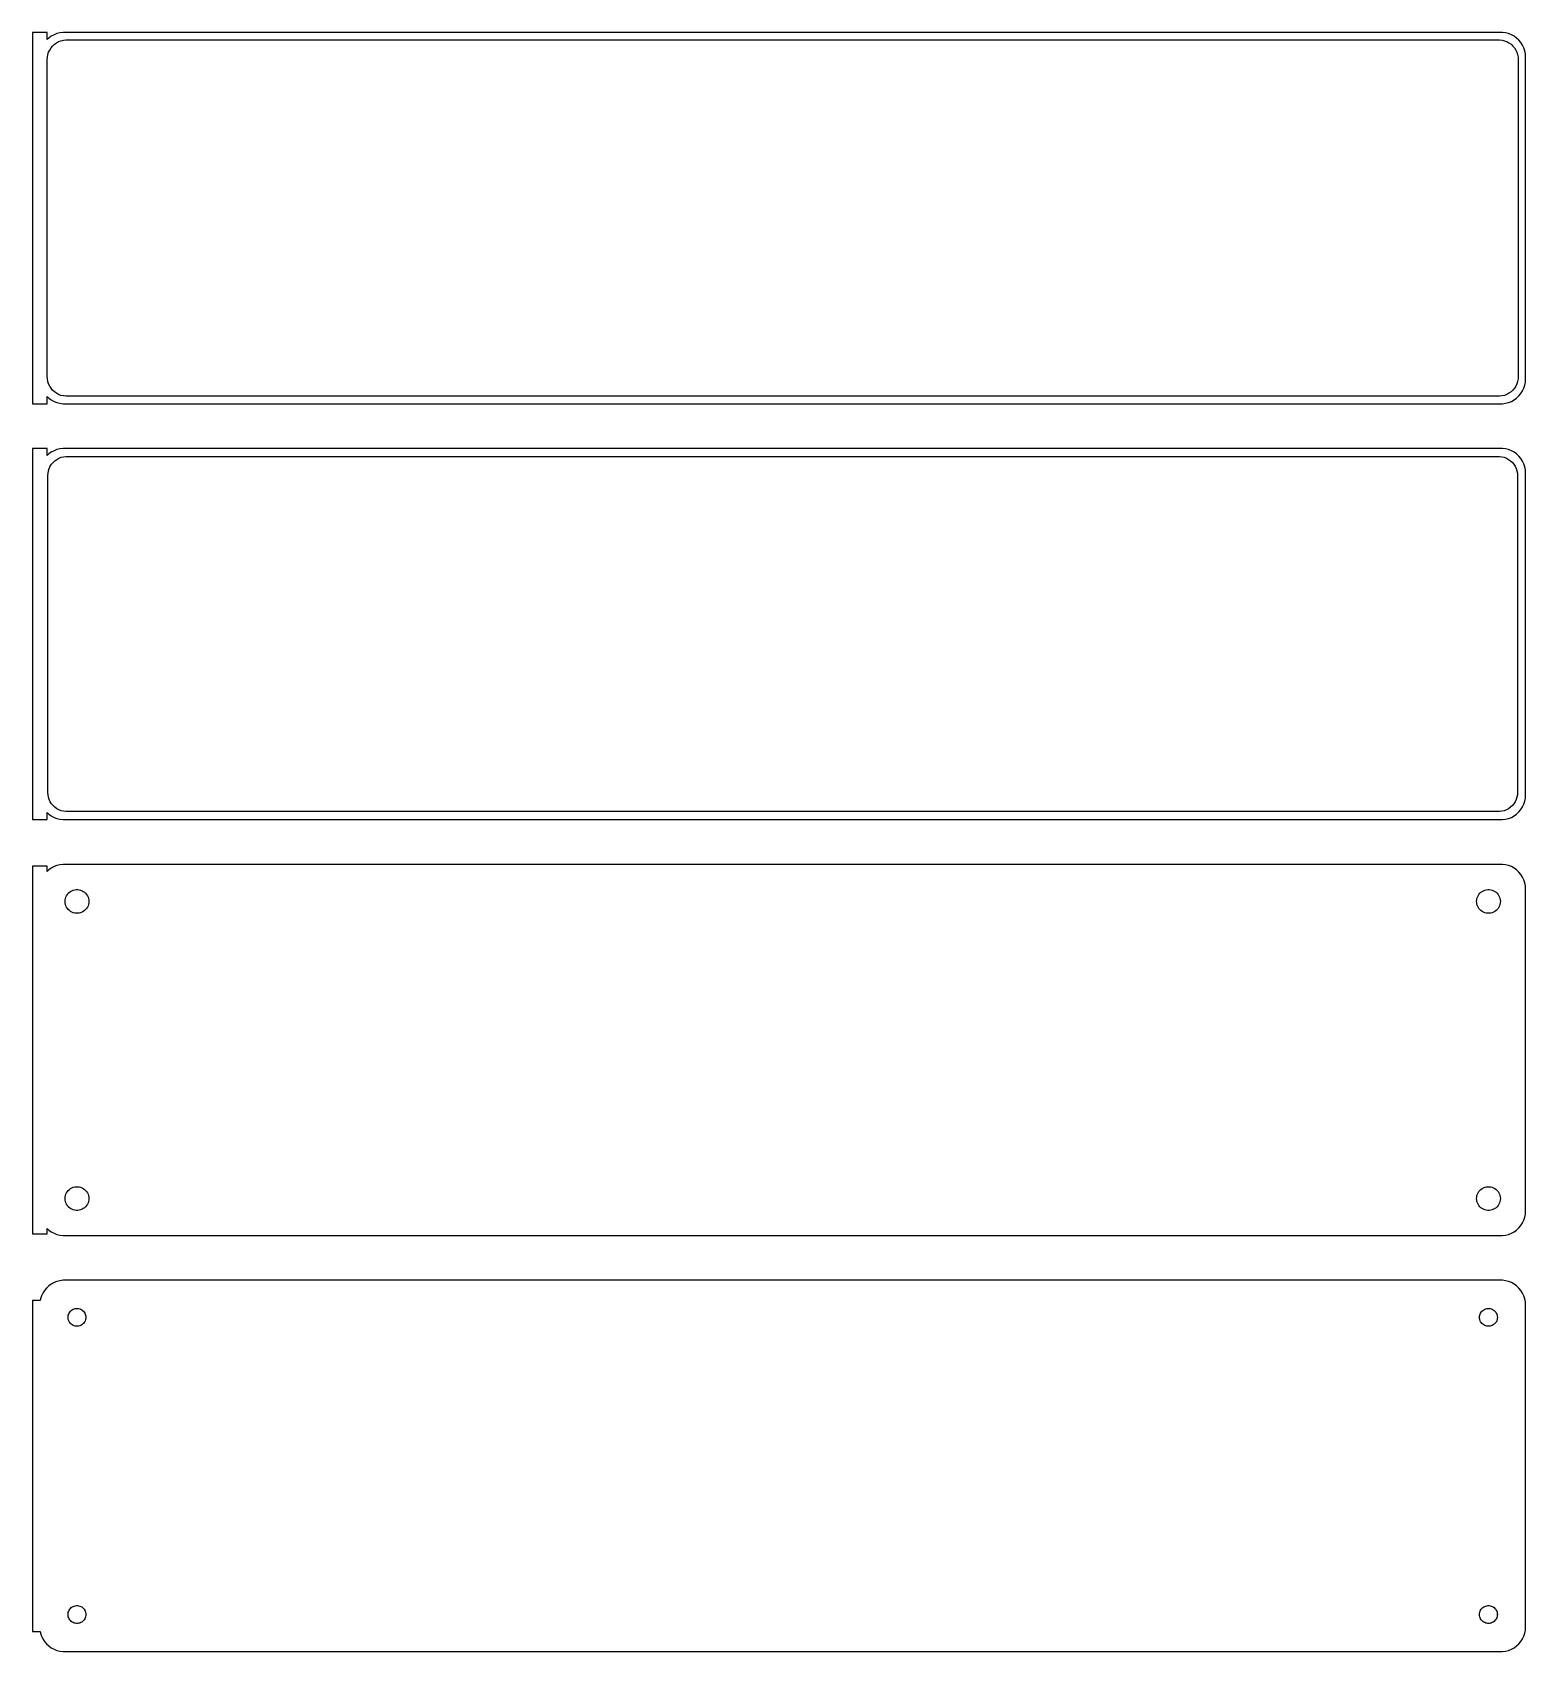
# Model space of a CAD drawing. Header units: metres. Extents: x -152 to 150, y 215 to 541.
import ezdxf

# ---------------------------------------------------------------- set-up
doc = ezdxf.new("R2010")
doc.units = ezdxf.units.M

msp = doc.modelspace()

# ---------------------------------------------------------------- linework, layer by layer
for p, q in [((-148.5, 541.49), (-151.5, 541.49)), ((-151.5, 541.49), (-151.5, 466.51)), ((-148.5, 540.059), (-148.5, 541.49)), ((-148.187, 540.353), (-148.5, 540.059)), ((-147.679, 540.722), (-148.187, 540.353)), ((-147.129, 541.024), (-147.679, 540.722)), ((-146.545, 541.255), (-147.129, 541.024)), ((-146.643, 539.377), (-146.203, 539.619)), ((-145.937, 541.411), (-146.545, 541.255)), ((-146.203, 539.619), (-145.736, 539.804)), ((-145.314, 541.49), (-145.937, 541.411)), ((-145.736, 539.804), (-145.25, 539.929)), ((145.314, 541.49), (-145.314, 541.49)), ((-145.25, 539.929), (-144.751, 539.992)), ((-144.751, 539.992), (144.751, 539.992)), ((144.751, 539.992), (145.25, 539.929)), ((145.25, 539.929), (145.736, 539.804)), ((145.937, 541.411), (145.314, 541.49)), ((145.736, 539.804), (146.203, 539.619)), ((146.545, 541.255), (145.937, 541.411)), ((146.203, 539.619), (146.643, 539.377)), ((147.129, 541.024), (146.545, 541.255)), ((147.679, 540.722), (147.129, 541.024)), ((148.187, 540.353), (147.679, 540.722)), ((148.645, 539.923), (148.187, 540.353)), ((149.045, 539.439), (148.645, 539.923)), ((-148.5, 536), (-148.468, 536.501)), ((-148.468, 536.501), (-148.374, 536.995)), ((-148.374, 536.995), (-148.219, 537.472)), ((-148.219, 537.472), (-148.005, 537.927)), ((-148.005, 537.927), (-147.736, 538.351)), ((-147.736, 538.351), (-147.416, 538.738)), ((-147.416, 538.738), (-147.05, 539.082)), ((-147.05, 539.082), (-146.643, 539.377)), ((146.643, 539.377), (147.05, 539.082)), ((147.05, 539.082), (147.416, 538.738)), ((147.416, 538.738), (147.736, 538.351)), ((147.736, 538.351), (148.005, 537.927)), ((148.005, 537.927), (148.219, 537.472)), ((148.219, 537.472), (148.374, 536.995)), ((148.374, 536.995), (148.468, 536.501)), ((148.468, 536.501), (148.5, 536)), ((149.382, 538.909), (149.045, 539.439)), ((149.649, 538.341), (149.382, 538.909)), ((149.843, 537.743), (149.649, 538.341)), ((149.961, 537.127), (149.843, 537.743)), ((150, 536.5), (149.961, 537.127)), ((150, 471.5), (150, 536.5)), ((-148.5, 472), (-148.5, 536)), ((148.5, 536), (148.5, 472)), ((-148.468, 471.499), (-148.5, 472)), ((-148.374, 471.005), (-148.468, 471.499)), ((-148.219, 470.528), (-148.374, 471.005)), ((148.374, 471.005), (148.219, 470.528)), ((148.468, 471.499), (148.374, 471.005)), ((148.5, 472), (148.468, 471.499)), ((149.843, 470.257), (149.961, 470.873)), ((149.961, 470.873), (150, 471.5)), ((-148.5, 467.941), (-148.187, 467.647)), ((-148.5, 466.51), (-148.5, 467.941)), ((-148.005, 470.073), (-148.219, 470.528)), ((-148.187, 467.647), (-147.679, 467.278)), ((-147.736, 469.649), (-148.005, 470.073)), ((-147.416, 469.262), (-147.736, 469.649)), ((-147.05, 468.918), (-147.416, 469.262)), ((-146.643, 468.623), (-147.05, 468.918)), ((-146.203, 468.381), (-146.643, 468.623)), ((-145.736, 468.196), (-146.203, 468.381)), ((-145.25, 468.071), (-145.736, 468.196)), ((-144.751, 468.008), (-145.25, 468.071)), ((144.751, 468.008), (-144.751, 468.008)), ((145.25, 468.071), (144.751, 468.008)), ((145.736, 468.196), (145.25, 468.071)), ((146.203, 468.381), (145.736, 468.196)), ((146.643, 468.623), (146.203, 468.381)), ((147.05, 468.918), (146.643, 468.623)), ((147.416, 469.262), (147.05, 468.918)), ((147.736, 469.649), (147.416, 469.262)), ((147.679, 467.278), (148.187, 467.647)), ((148.005, 470.073), (147.736, 469.649)), ((148.219, 470.528), (148.005, 470.073)), ((148.187, 467.647), (148.645, 468.077)), ((148.645, 468.077), (149.045, 468.561)), ((149.045, 468.561), (149.382, 469.091)), ((149.382, 469.091), (149.649, 469.659)), ((149.649, 469.659), (149.843, 470.257)), ((-151.5, 466.51), (-148.5, 466.51)), ((-147.679, 467.278), (-147.129, 466.976)), ((-147.129, 466.976), (-146.545, 466.745)), ((-146.545, 466.745), (-145.937, 466.589)), ((-145.937, 466.589), (-145.314, 466.51)), ((-145.314, 466.51), (145.314, 466.51)), ((145.314, 466.51), (145.937, 466.589)), ((145.937, 466.589), (146.545, 466.745)), ((146.545, 466.745), (147.129, 466.976)), ((147.129, 466.976), (147.679, 467.278)), ((-148.5, 457.49), (-151.5, 457.49)), ((-151.5, 457.49), (-151.5, 382.51)), ((-148.5, 456.059), (-148.5, 457.49)), ((-148.187, 456.353), (-148.5, 456.059)), ((-147.679, 456.722), (-148.187, 456.353)), ((-147.129, 457.024), (-147.679, 456.722)), ((-147.633, 454.276), (-147.323, 454.651)), ((-147.323, 454.651), (-146.969, 454.984)), ((-146.545, 457.255), (-147.129, 457.024)), ((-146.969, 454.984), (-146.575, 455.27)), ((-146.575, 455.27), (-146.149, 455.504)), ((-145.937, 457.411), (-146.545, 457.255)), ((-146.149, 455.504), (-145.697, 455.683)), ((-145.314, 457.49), (-145.937, 457.411)), ((-145.697, 455.683), (-145.226, 455.804)), ((145.314, 457.49), (-145.314, 457.49)), ((-145.226, 455.804), (-144.743, 455.865)), ((-144.743, 455.865), (144.743, 455.865)), ((144.743, 455.865), (145.226, 455.804)), ((145.226, 455.804), (145.697, 455.683)), ((145.937, 457.411), (145.314, 457.49)), ((145.697, 455.683), (146.149, 455.504)), ((146.545, 457.255), (145.937, 457.411)), ((146.149, 455.504), (146.575, 455.27)), ((147.129, 457.024), (146.545, 457.255)), ((146.575, 455.27), (146.969, 454.984)), ((146.969, 454.984), (147.323, 454.651)), ((147.679, 456.722), (147.129, 457.024)), ((147.323, 454.651), (147.633, 454.276)), ((148.187, 456.353), (147.679, 456.722)), ((148.645, 455.923), (148.187, 456.353)), ((149.045, 455.439), (148.645, 455.923)), ((149.382, 454.909), (149.045, 455.439)), ((149.649, 454.341), (149.382, 454.909)), ((-148.373, 452), (-148.342, 452.485)), ((-148.373, 388), (-148.373, 452)), ((-148.342, 452.485), (-148.251, 452.963)), ((-148.251, 452.963), (-148.101, 453.426)), ((-148.101, 453.426), (-147.894, 453.866)), ((-147.894, 453.866), (-147.633, 454.276)), ((147.633, 454.276), (147.894, 453.866)), ((147.894, 453.866), (148.101, 453.426)), ((148.101, 453.426), (148.251, 452.963)), ((148.251, 452.963), (148.342, 452.485)), ((148.342, 452.485), (148.373, 452)), ((148.373, 452), (148.373, 388)), ((149.843, 453.743), (149.649, 454.341)), ((149.961, 453.127), (149.843, 453.743)), ((150, 452.5), (149.961, 453.127)), ((150, 387.5), (150, 452.5)), ((-148.342, 387.515), (-148.373, 388)), ((-148.251, 387.037), (-148.342, 387.515)), ((-148.101, 386.574), (-148.251, 387.037)), ((-147.894, 386.134), (-148.101, 386.574)), ((-147.633, 385.724), (-147.894, 386.134)), ((147.894, 386.134), (147.633, 385.724)), ((148.101, 386.574), (147.894, 386.134)), ((148.251, 387.037), (148.101, 386.574)), ((148.342, 387.515), (148.251, 387.037)), ((148.373, 388), (148.342, 387.515)), ((149.649, 385.659), (149.843, 386.257)), ((149.843, 386.257), (149.961, 386.873)), ((149.961, 386.873), (150, 387.5)), ((-148.5, 383.941), (-148.187, 383.647)), ((-148.5, 382.51), (-148.5, 383.941)), ((-148.187, 383.647), (-147.679, 383.278)), ((-147.679, 383.278), (-147.129, 382.976)), ((-147.323, 385.349), (-147.633, 385.724)), ((-146.969, 385.016), (-147.323, 385.349)), ((-147.129, 382.976), (-146.545, 382.745)), ((-146.575, 384.73), (-146.969, 385.016)), ((-146.149, 384.496), (-146.575, 384.73)), ((-146.545, 382.745), (-145.937, 382.589)), ((-145.697, 384.317), (-146.149, 384.496)), ((-145.937, 382.589), (-145.314, 382.51)), ((-145.226, 384.196), (-145.697, 384.317)), ((-144.743, 384.135), (-145.226, 384.196)), ((144.743, 384.135), (-144.743, 384.135)), ((145.226, 384.196), (144.743, 384.135)), ((145.697, 384.317), (145.226, 384.196)), ((145.314, 382.51), (145.937, 382.589)), ((146.149, 384.496), (145.697, 384.317)), ((145.937, 382.589), (146.545, 382.745)), ((146.575, 384.73), (146.149, 384.496)), ((146.545, 382.745), (147.129, 382.976)), ((146.969, 385.016), (146.575, 384.73)), ((147.323, 385.349), (146.969, 385.016)), ((147.129, 382.976), (147.679, 383.278)), ((147.633, 385.724), (147.323, 385.349)), ((147.679, 383.278), (148.187, 383.647)), ((148.187, 383.647), (148.645, 384.077)), ((148.645, 384.077), (149.045, 384.561)), ((149.045, 384.561), (149.382, 385.091)), ((149.382, 385.091), (149.649, 385.659)), ((-151.5, 382.51), (-148.5, 382.51)), ((-145.314, 382.51), (145.314, 382.51)), ((-148.5, 373.115), (-151.5, 373.115)), ((-151.5, 373.115), (-151.5, 298.885)), ((-148.5, 372.059), (-148.5, 373.115)), ((-147.129, 373.024), (-147.679, 372.722)), ((-146.545, 373.255), (-147.129, 373.024)), ((-145.937, 373.411), (-146.545, 373.255)), ((-145.314, 373.49), (-145.937, 373.411)), ((145.314, 373.49), (-145.314, 373.49)), ((145.937, 373.411), (145.314, 373.49)), ((146.545, 373.255), (145.937, 373.411)), ((147.129, 373.024), (146.545, 373.255)), ((147.679, 372.722), (147.129, 373.024)), ((-148.187, 372.353), (-148.5, 372.059)), ((-147.679, 372.722), (-148.187, 372.353)), ((148.187, 372.353), (147.679, 372.722)), ((148.645, 371.923), (148.187, 372.353)), ((149.045, 371.439), (148.645, 371.923)), ((149.382, 370.909), (149.045, 371.439)), ((149.649, 370.341), (149.382, 370.909)), ((149.843, 369.743), (149.649, 370.341)), ((149.961, 369.127), (149.843, 369.743)), ((-144.9, 366), (-144.881, 366.301)), ((-144.881, 366.301), (-144.825, 366.597)), ((-144.825, 366.597), (-144.731, 366.883)), ((-144.731, 366.883), (-144.603, 367.156)), ((-144.603, 367.156), (-144.442, 367.411)), ((-144.442, 367.411), (-144.25, 367.643)), ((-144.25, 367.643), (-144.03, 367.849)), ((-144.03, 367.849), (-143.786, 368.026)), ((-143.786, 368.026), (-143.522, 368.172)), ((-143.522, 368.172), (-143.242, 368.283)), ((-143.242, 368.283), (-142.95, 368.357)), ((-142.95, 368.357), (-142.651, 368.395)), ((-142.651, 368.395), (-142.349, 368.395)), ((-142.349, 368.395), (-142.05, 368.357)), ((-142.05, 368.357), (-141.758, 368.283)), ((-141.758, 368.283), (-141.478, 368.172)), ((-141.478, 368.172), (-141.214, 368.026)), ((-141.214, 368.026), (-140.97, 367.849)), ((-140.97, 367.849), (-140.75, 367.643)), ((-140.75, 367.643), (-140.558, 367.411)), ((-140.558, 367.411), (-140.397, 367.156)), ((-140.397, 367.156), (-140.269, 366.883)), ((-140.269, 366.883), (-140.175, 366.597)), ((-140.175, 366.597), (-140.119, 366.301)), ((-140.119, 366.301), (-140.1, 366)), ((140.1, 366), (140.119, 366.301)), ((140.119, 366.301), (140.175, 366.597)), ((140.175, 366.597), (140.269, 366.883)), ((140.269, 366.883), (140.397, 367.156)), ((140.397, 367.156), (140.558, 367.411)), ((140.558, 367.411), (140.75, 367.643)), ((140.75, 367.643), (140.97, 367.849)), ((140.97, 367.849), (141.214, 368.026)), ((141.214, 368.026), (141.478, 368.172)), ((141.478, 368.172), (141.758, 368.283)), ((141.758, 368.283), (142.05, 368.357)), ((142.05, 368.357), (142.349, 368.395)), ((142.349, 368.395), (142.651, 368.395)), ((142.651, 368.395), (142.95, 368.357)), ((142.95, 368.357), (143.242, 368.283)), ((143.242, 368.283), (143.522, 368.172)), ((143.522, 368.172), (143.786, 368.026)), ((143.786, 368.026), (144.03, 367.849)), ((144.03, 367.849), (144.25, 367.643)), ((144.25, 367.643), (144.442, 367.411)), ((144.442, 367.411), (144.603, 367.156)), ((144.603, 367.156), (144.731, 366.883)), ((144.731, 366.883), (144.825, 366.597)), ((144.825, 366.597), (144.881, 366.301)), ((144.881, 366.301), (144.9, 366)), ((150, 368.5), (149.961, 369.127)), ((150, 303.5), (150, 368.5)), ((-144.881, 365.699), (-144.9, 366)), ((-144.825, 365.403), (-144.881, 365.699)), ((-144.731, 365.117), (-144.825, 365.403)), ((-144.603, 364.844), (-144.731, 365.117)), ((-144.442, 364.589), (-144.603, 364.844)), ((-144.25, 364.357), (-144.442, 364.589)), ((-144.03, 364.151), (-144.25, 364.357)), ((-143.786, 363.974), (-144.03, 364.151)), ((-143.522, 363.828), (-143.786, 363.974)), ((-143.242, 363.717), (-143.522, 363.828)), ((-142.95, 363.643), (-143.242, 363.717)), ((-142.651, 363.605), (-142.95, 363.643)), ((-142.349, 363.605), (-142.651, 363.605)), ((-142.05, 363.643), (-142.349, 363.605)), ((-141.758, 363.717), (-142.05, 363.643)), ((-141.478, 363.828), (-141.758, 363.717)), ((-141.214, 363.974), (-141.478, 363.828)), ((-140.97, 364.151), (-141.214, 363.974)), ((-140.75, 364.357), (-140.97, 364.151)), ((-140.558, 364.589), (-140.75, 364.357)), ((-140.397, 364.844), (-140.558, 364.589)), ((-140.269, 365.117), (-140.397, 364.844)), ((-140.175, 365.403), (-140.269, 365.117)), ((-140.119, 365.699), (-140.175, 365.403)), ((-140.1, 366), (-140.119, 365.699)), ((140.119, 365.699), (140.1, 366)), ((140.175, 365.403), (140.119, 365.699)), ((140.269, 365.117), (140.175, 365.403)), ((140.397, 364.844), (140.269, 365.117)), ((140.558, 364.589), (140.397, 364.844)), ((140.75, 364.357), (140.558, 364.589)), ((140.97, 364.151), (140.75, 364.357)), ((141.214, 363.974), (140.97, 364.151)), ((141.478, 363.828), (141.214, 363.974)), ((141.758, 363.717), (141.478, 363.828)), ((142.05, 363.643), (141.758, 363.717)), ((142.349, 363.605), (142.05, 363.643)), ((142.651, 363.605), (142.349, 363.605)), ((142.95, 363.643), (142.651, 363.605)), ((143.242, 363.717), (142.95, 363.643)), ((143.522, 363.828), (143.242, 363.717)), ((143.786, 363.974), (143.522, 363.828)), ((144.03, 364.151), (143.786, 363.974)), ((144.25, 364.357), (144.03, 364.151)), ((144.442, 364.589), (144.25, 364.357)), ((144.603, 364.844), (144.442, 364.589)), ((144.731, 365.117), (144.603, 364.844)), ((144.825, 365.403), (144.731, 365.117)), ((144.881, 365.699), (144.825, 365.403)), ((144.9, 366), (144.881, 365.699)), ((-144.603, 307.156), (-144.442, 307.411)), ((-144.442, 307.411), (-144.25, 307.643)), ((-144.25, 307.643), (-144.03, 307.849)), ((-144.03, 307.849), (-143.786, 308.026)), ((-143.786, 308.026), (-143.522, 308.172)), ((-143.522, 308.172), (-143.242, 308.283)), ((-143.242, 308.283), (-142.95, 308.357)), ((-142.95, 308.357), (-142.651, 308.395)), ((-142.651, 308.395), (-142.349, 308.395)), ((-142.349, 308.395), (-142.05, 308.357)), ((-142.05, 308.357), (-141.758, 308.283)), ((-141.758, 308.283), (-141.478, 308.172)), ((-141.478, 308.172), (-141.214, 308.026)), ((-141.214, 308.026), (-140.97, 307.849)), ((-140.97, 307.849), (-140.75, 307.643)), ((-140.75, 307.643), (-140.558, 307.411)), ((-140.558, 307.411), (-140.397, 307.156)), ((140.397, 307.156), (140.558, 307.411)), ((140.558, 307.411), (140.75, 307.643)), ((140.75, 307.643), (140.97, 307.849)), ((140.97, 307.849), (141.214, 308.026)), ((141.214, 308.026), (141.478, 308.172)), ((141.478, 308.172), (141.758, 308.283)), ((141.758, 308.283), (142.05, 308.357)), ((142.05, 308.357), (142.349, 308.395)), ((142.349, 308.395), (142.651, 308.395)), ((142.651, 308.395), (142.95, 308.357)), ((142.95, 308.357), (143.242, 308.283)), ((143.242, 308.283), (143.522, 308.172)), ((143.522, 308.172), (143.786, 308.026)), ((143.786, 308.026), (144.03, 307.849)), ((144.03, 307.849), (144.25, 307.643)), ((144.25, 307.643), (144.442, 307.411)), ((144.442, 307.411), (144.603, 307.156)), ((-144.9, 306), (-144.881, 306.301)), ((-144.881, 305.699), (-144.9, 306)), ((-144.881, 306.301), (-144.825, 306.597)), ((-144.825, 305.403), (-144.881, 305.699)), ((-144.825, 306.597), (-144.731, 306.883)), ((-144.731, 305.117), (-144.825, 305.403)), ((-144.731, 306.883), (-144.603, 307.156)), ((-144.603, 304.844), (-144.731, 305.117)), ((-144.442, 304.589), (-144.603, 304.844)), ((-144.25, 304.357), (-144.442, 304.589)), ((-144.03, 304.151), (-144.25, 304.357)), ((-143.786, 303.974), (-144.03, 304.151)), ((-140.97, 304.151), (-141.214, 303.974)), ((-140.75, 304.357), (-140.97, 304.151)), ((-140.558, 304.589), (-140.75, 304.357)), ((-140.397, 304.844), (-140.558, 304.589)), ((-140.397, 307.156), (-140.269, 306.883)), ((-140.269, 305.117), (-140.397, 304.844)), ((-140.269, 306.883), (-140.175, 306.597)), ((-140.175, 305.403), (-140.269, 305.117)), ((-140.175, 306.597), (-140.119, 306.301)), ((-140.119, 305.699), (-140.175, 305.403)), ((-140.119, 306.301), (-140.1, 306)), ((-140.1, 306), (-140.119, 305.699)), ((140.1, 306), (140.119, 306.301)), ((140.119, 305.699), (140.1, 306)), ((140.119, 306.301), (140.175, 306.597)), ((140.175, 305.403), (140.119, 305.699)), ((140.175, 306.597), (140.269, 306.883)), ((140.269, 305.117), (140.175, 305.403)), ((140.269, 306.883), (140.397, 307.156)), ((140.397, 304.844), (140.269, 305.117)), ((140.558, 304.589), (140.397, 304.844)), ((140.75, 304.357), (140.558, 304.589)), ((140.97, 304.151), (140.75, 304.357)), ((141.214, 303.974), (140.97, 304.151)), ((144.03, 304.151), (143.786, 303.974)), ((144.25, 304.357), (144.03, 304.151)), ((144.442, 304.589), (144.25, 304.357)), ((144.603, 304.844), (144.442, 304.589)), ((144.603, 307.156), (144.731, 306.883)), ((144.731, 305.117), (144.603, 304.844)), ((144.731, 306.883), (144.825, 306.597)), ((144.825, 305.403), (144.731, 305.117)), ((144.825, 306.597), (144.881, 306.301)), ((144.881, 305.699), (144.825, 305.403)), ((144.881, 306.301), (144.9, 306)), ((144.9, 306), (144.881, 305.699)), ((-143.522, 303.828), (-143.786, 303.974)), ((-143.242, 303.717), (-143.522, 303.828)), ((-142.95, 303.643), (-143.242, 303.717)), ((-142.651, 303.605), (-142.95, 303.643)), ((-142.349, 303.605), (-142.651, 303.605)), ((-142.05, 303.643), (-142.349, 303.605)), ((-141.758, 303.717), (-142.05, 303.643)), ((-141.478, 303.828), (-141.758, 303.717)), ((-141.214, 303.974), (-141.478, 303.828)), ((141.478, 303.828), (141.214, 303.974)), ((141.758, 303.717), (141.478, 303.828)), ((142.05, 303.643), (141.758, 303.717)), ((142.349, 303.605), (142.05, 303.643)), ((142.651, 303.605), (142.349, 303.605)), ((142.95, 303.643), (142.651, 303.605)), ((143.242, 303.717), (142.95, 303.643)), ((143.522, 303.828), (143.242, 303.717)), ((143.786, 303.974), (143.522, 303.828)), ((149.045, 300.561), (149.382, 301.091)), ((149.382, 301.091), (149.649, 301.659)), ((149.649, 301.659), (149.843, 302.257)), ((149.843, 302.257), (149.961, 302.873)), ((149.961, 302.873), (150, 303.5)), ((-151.5, 298.885), (-148.5, 298.885)), ((-148.5, 298.885), (-148.5, 299.941)), ((-148.5, 299.941), (-148.187, 299.647)), ((-148.187, 299.647), (-147.679, 299.278)), ((-147.679, 299.278), (-147.129, 298.976)), ((-147.129, 298.976), (-146.545, 298.745)), ((-146.545, 298.745), (-145.937, 298.589)), ((-145.937, 298.589), (-145.314, 298.51)), ((-145.314, 298.51), (145.314, 298.51)), ((145.314, 298.51), (145.937, 298.589)), ((145.937, 298.589), (146.545, 298.745)), ((146.545, 298.745), (147.129, 298.976)), ((147.129, 298.976), (147.679, 299.278)), ((147.679, 299.278), (148.187, 299.647)), ((148.187, 299.647), (148.645, 300.077)), ((148.645, 300.077), (149.045, 300.561)), ((-148.645, 287.923), (-149.045, 287.439)), ((-148.187, 288.353), (-148.645, 287.923)), ((-147.679, 288.722), (-148.187, 288.353)), ((-147.129, 289.024), (-147.679, 288.722)), ((-146.545, 289.255), (-147.129, 289.024)), ((-145.937, 289.411), (-146.545, 289.255)), ((-145.314, 289.49), (-145.937, 289.411)), ((145.314, 289.49), (-145.314, 289.49)), ((145.937, 289.411), (145.314, 289.49)), ((146.545, 289.255), (145.937, 289.411)), ((147.129, 289.024), (146.545, 289.255)), ((147.679, 288.722), (147.129, 289.024)), ((148.187, 288.353), (147.679, 288.722)), ((148.645, 287.923), (148.187, 288.353)), ((149.045, 287.439), (148.645, 287.923)), ((-149.9, 285.444), (-151.5, 285.444)), ((-151.5, 285.444), (-151.5, 218.556)), ((-149.843, 285.743), (-149.9, 285.444)), ((-149.649, 286.341), (-149.843, 285.743)), ((-149.382, 286.909), (-149.649, 286.341)), ((-149.045, 287.439), (-149.382, 286.909)), ((149.382, 286.909), (149.045, 287.439)), ((149.649, 286.341), (149.382, 286.909)), ((149.843, 285.743), (149.649, 286.341)), ((149.961, 285.127), (149.843, 285.743)), ((150, 284.5), (149.961, 285.127)), ((150, 219.5), (150, 284.5)), ((-144.3, 282), (-144.286, 282.226)), ((-144.286, 281.774), (-144.3, 282)), ((-144.286, 282.226), (-144.243, 282.448)), ((-144.243, 281.552), (-144.286, 281.774)), ((-144.243, 282.448), (-144.174, 282.663)), ((-144.174, 281.337), (-144.243, 281.552)), ((-144.174, 282.663), (-144.077, 282.867)), ((-144.077, 281.133), (-144.174, 281.337)), ((-144.077, 282.867), (-143.956, 283.058)), ((-143.956, 283.058), (-143.812, 283.232)), ((-143.812, 283.232), (-143.647, 283.387)), ((-143.647, 283.387), (-143.464, 283.52)), ((-143.464, 283.52), (-143.266, 283.629)), ((-143.266, 283.629), (-143.056, 283.712)), ((-143.056, 283.712), (-142.837, 283.768)), ((-142.837, 283.768), (-142.613, 283.796)), ((-142.613, 283.796), (-142.387, 283.796)), ((-142.387, 283.796), (-142.163, 283.768)), ((-142.163, 283.768), (-141.944, 283.712)), ((-141.944, 283.712), (-141.734, 283.629)), ((-141.734, 283.629), (-141.536, 283.52)), ((-141.536, 283.52), (-141.353, 283.387)), ((-141.353, 283.387), (-141.188, 283.232)), ((-141.188, 283.232), (-141.044, 283.058)), ((-141.044, 283.058), (-140.923, 282.867)), ((-140.923, 282.867), (-140.826, 282.663)), ((-140.826, 281.337), (-140.923, 281.133)), ((-140.826, 282.663), (-140.757, 282.448)), ((-140.757, 281.552), (-140.826, 281.337)), ((-140.757, 282.448), (-140.714, 282.226)), ((-140.714, 281.774), (-140.757, 281.552)), ((-140.714, 282.226), (-140.7, 282)), ((-140.7, 282), (-140.714, 281.774)), ((140.7, 282), (140.714, 282.226)), ((140.714, 281.774), (140.7, 282)), ((140.714, 282.226), (140.757, 282.448)), ((140.757, 281.552), (140.714, 281.774)), ((140.757, 282.448), (140.826, 282.663)), ((140.826, 281.337), (140.757, 281.552)), ((140.826, 282.663), (140.923, 282.867)), ((140.923, 281.133), (140.826, 281.337)), ((140.923, 282.867), (141.044, 283.058)), ((141.044, 283.058), (141.188, 283.232)), ((141.188, 283.232), (141.353, 283.387)), ((141.353, 283.387), (141.536, 283.52)), ((141.536, 283.52), (141.734, 283.629)), ((141.734, 283.629), (141.944, 283.712)), ((141.944, 283.712), (142.163, 283.768)), ((142.163, 283.768), (142.387, 283.796)), ((142.387, 283.796), (142.613, 283.796)), ((142.613, 283.796), (142.837, 283.768)), ((142.837, 283.768), (143.056, 283.712)), ((143.056, 283.712), (143.266, 283.629)), ((143.266, 283.629), (143.464, 283.52)), ((143.464, 283.52), (143.647, 283.387)), ((143.647, 283.387), (143.812, 283.232)), ((143.812, 283.232), (143.956, 283.058)), ((143.956, 283.058), (144.077, 282.867)), ((144.077, 282.867), (144.174, 282.663)), ((144.174, 281.337), (144.077, 281.133)), ((144.174, 282.663), (144.243, 282.448)), ((144.243, 281.552), (144.174, 281.337)), ((144.243, 282.448), (144.286, 282.226)), ((144.286, 281.774), (144.243, 281.552)), ((144.286, 282.226), (144.3, 282)), ((144.3, 282), (144.286, 281.774)), ((-143.956, 280.942), (-144.077, 281.133)), ((-143.812, 280.768), (-143.956, 280.942)), ((-143.647, 280.613), (-143.812, 280.768)), ((-143.464, 280.48), (-143.647, 280.613)), ((-143.266, 280.371), (-143.464, 280.48)), ((-143.056, 280.288), (-143.266, 280.371)), ((-142.837, 280.232), (-143.056, 280.288)), ((-142.613, 280.204), (-142.837, 280.232)), ((-142.387, 280.204), (-142.613, 280.204)), ((-142.163, 280.232), (-142.387, 280.204)), ((-141.944, 280.288), (-142.163, 280.232)), ((-141.734, 280.371), (-141.944, 280.288)), ((-141.536, 280.48), (-141.734, 280.371)), ((-141.353, 280.613), (-141.536, 280.48)), ((-141.188, 280.768), (-141.353, 280.613)), ((-141.044, 280.942), (-141.188, 280.768)), ((-140.923, 281.133), (-141.044, 280.942)), ((141.044, 280.942), (140.923, 281.133)), ((141.188, 280.768), (141.044, 280.942)), ((141.353, 280.613), (141.188, 280.768)), ((141.536, 280.48), (141.353, 280.613)), ((141.734, 280.371), (141.536, 280.48)), ((141.944, 280.288), (141.734, 280.371)), ((142.163, 280.232), (141.944, 280.288)), ((142.387, 280.204), (142.163, 280.232)), ((142.613, 280.204), (142.387, 280.204)), ((142.837, 280.232), (142.613, 280.204)), ((143.056, 280.288), (142.837, 280.232)), ((143.266, 280.371), (143.056, 280.288)), ((143.464, 280.48), (143.266, 280.371)), ((143.647, 280.613), (143.464, 280.48)), ((143.812, 280.768), (143.647, 280.613)), ((143.956, 280.942), (143.812, 280.768)), ((144.077, 281.133), (143.956, 280.942)), ((-144.286, 222.226), (-144.243, 222.448)), ((-144.243, 222.448), (-144.174, 222.663)), ((-144.174, 222.663), (-144.077, 222.867)), ((-144.077, 222.867), (-143.956, 223.058)), ((-143.956, 223.058), (-143.812, 223.232)), ((-143.812, 223.232), (-143.647, 223.387)), ((-143.647, 223.387), (-143.464, 223.52)), ((-143.464, 223.52), (-143.266, 223.629)), ((-143.266, 223.629), (-143.056, 223.712)), ((-143.056, 223.712), (-142.837, 223.768)), ((-142.837, 223.768), (-142.613, 223.796)), ((-142.613, 223.796), (-142.387, 223.796)), ((-142.387, 223.796), (-142.163, 223.768)), ((-142.163, 223.768), (-141.944, 223.712)), ((-141.944, 223.712), (-141.734, 223.629)), ((-141.734, 223.629), (-141.536, 223.52)), ((-141.536, 223.52), (-141.353, 223.387)), ((-141.353, 223.387), (-141.188, 223.232)), ((-141.188, 223.232), (-141.044, 223.058)), ((-141.044, 223.058), (-140.923, 222.867)), ((-140.923, 222.867), (-140.826, 222.663)), ((-140.826, 222.663), (-140.757, 222.448)), ((-140.757, 222.448), (-140.714, 222.226)), ((140.714, 222.226), (140.757, 222.448)), ((140.757, 222.448), (140.826, 222.663)), ((140.826, 222.663), (140.923, 222.867)), ((140.923, 222.867), (141.044, 223.058)), ((141.044, 223.058), (141.188, 223.232)), ((141.188, 223.232), (141.353, 223.387)), ((141.353, 223.387), (141.536, 223.52)), ((141.536, 223.52), (141.734, 223.629)), ((141.734, 223.629), (141.944, 223.712)), ((141.944, 223.712), (142.163, 223.768)), ((142.163, 223.768), (142.387, 223.796)), ((142.387, 223.796), (142.613, 223.796)), ((142.613, 223.796), (142.837, 223.768)), ((142.837, 223.768), (143.056, 223.712)), ((143.056, 223.712), (143.266, 223.629)), ((143.266, 223.629), (143.464, 223.52)), ((143.464, 223.52), (143.647, 223.387)), ((143.647, 223.387), (143.812, 223.232)), ((143.812, 223.232), (143.956, 223.058)), ((143.956, 223.058), (144.077, 222.867)), ((144.077, 222.867), (144.174, 222.663)), ((144.174, 222.663), (144.243, 222.448)), ((144.243, 222.448), (144.286, 222.226)), ((-144.3, 222), (-144.286, 222.226)), ((-144.286, 221.774), (-144.3, 222)), ((-144.243, 221.552), (-144.286, 221.774)), ((-144.174, 221.337), (-144.243, 221.552)), ((-144.077, 221.133), (-144.174, 221.337)), ((-143.956, 220.942), (-144.077, 221.133)), ((-143.812, 220.768), (-143.956, 220.942)), ((-143.647, 220.613), (-143.812, 220.768)), ((-143.464, 220.48), (-143.647, 220.613)), ((-143.266, 220.371), (-143.464, 220.48)), ((-143.056, 220.288), (-143.266, 220.371)), ((-142.837, 220.232), (-143.056, 220.288)), ((-142.613, 220.204), (-142.837, 220.232)), ((-142.387, 220.204), (-142.613, 220.204)), ((-142.163, 220.232), (-142.387, 220.204)), ((-141.944, 220.288), (-142.163, 220.232)), ((-141.734, 220.371), (-141.944, 220.288)), ((-141.536, 220.48), (-141.734, 220.371)), ((-141.353, 220.613), (-141.536, 220.48)), ((-141.188, 220.768), (-141.353, 220.613)), ((-141.044, 220.942), (-141.188, 220.768)), ((-140.923, 221.133), (-141.044, 220.942)), ((-140.826, 221.337), (-140.923, 221.133)), ((-140.757, 221.552), (-140.826, 221.337)), ((-140.714, 221.774), (-140.757, 221.552)), ((-140.714, 222.226), (-140.7, 222)), ((-140.7, 222), (-140.714, 221.774)), ((140.7, 222), (140.714, 222.226)), ((140.714, 221.774), (140.7, 222)), ((140.757, 221.552), (140.714, 221.774)), ((140.826, 221.337), (140.757, 221.552)), ((140.923, 221.133), (140.826, 221.337)), ((141.044, 220.942), (140.923, 221.133)), ((141.188, 220.768), (141.044, 220.942)), ((141.353, 220.613), (141.188, 220.768)), ((141.536, 220.48), (141.353, 220.613)), ((141.734, 220.371), (141.536, 220.48)), ((141.944, 220.288), (141.734, 220.371)), ((142.163, 220.232), (141.944, 220.288)), ((142.387, 220.204), (142.163, 220.232)), ((142.613, 220.204), (142.387, 220.204)), ((142.837, 220.232), (142.613, 220.204)), ((143.056, 220.288), (142.837, 220.232)), ((143.266, 220.371), (143.056, 220.288)), ((143.464, 220.48), (143.266, 220.371)), ((143.647, 220.613), (143.464, 220.48)), ((143.812, 220.768), (143.647, 220.613)), ((143.956, 220.942), (143.812, 220.768)), ((144.077, 221.133), (143.956, 220.942)), ((144.174, 221.337), (144.077, 221.133)), ((144.243, 221.552), (144.174, 221.337)), ((144.286, 221.774), (144.243, 221.552)), ((144.286, 222.226), (144.3, 222)), ((144.3, 222), (144.286, 221.774)), ((149.961, 218.873), (150, 219.5)), ((-151.5, 218.556), (-149.9, 218.556)), ((-149.9, 218.556), (-149.843, 218.257)), ((-149.843, 218.257), (-149.649, 217.659)), ((-149.649, 217.659), (-149.382, 217.091)), ((-149.382, 217.091), (-149.045, 216.561)), ((-149.045, 216.561), (-148.645, 216.077)), ((-148.645, 216.077), (-148.187, 215.647)), ((148.187, 215.647), (148.645, 216.077)), ((148.645, 216.077), (149.045, 216.561)), ((149.045, 216.561), (149.382, 217.091)), ((149.382, 217.091), (149.649, 217.659)), ((149.649, 217.659), (149.843, 218.257)), ((149.843, 218.257), (149.961, 218.873)), ((-148.187, 215.647), (-147.679, 215.278)), ((-147.679, 215.278), (-147.129, 214.976)), ((-147.129, 214.976), (-146.545, 214.745)), ((-146.545, 214.745), (-145.937, 214.589)), ((-145.937, 214.589), (-145.314, 214.51)), ((-145.314, 214.51), (145.314, 214.51)), ((145.314, 214.51), (145.937, 214.589)), ((145.937, 214.589), (146.545, 214.745)), ((146.545, 214.745), (147.129, 214.976)), ((147.129, 214.976), (147.679, 215.278)), ((147.679, 215.278), (148.187, 215.647))]:
    msp.add_line(p, q)

doc.saveas('drawing.dxf')
